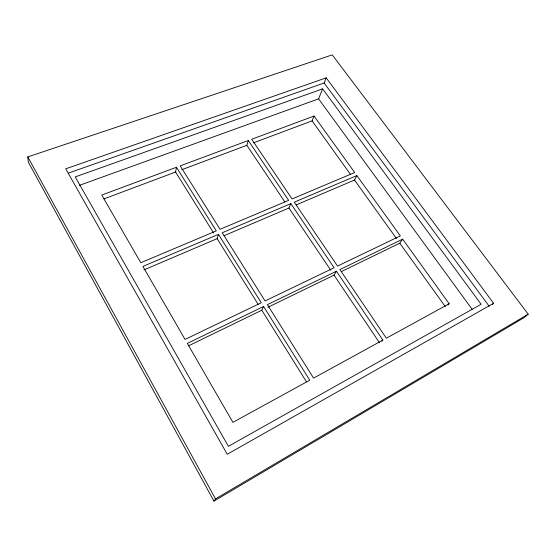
<?xml version="1.0" encoding="UTF-8"?>
<svg xmlns="http://www.w3.org/2000/svg" width="556" height="556" viewBox="0 0 556 556"><rect width="100%" height="100%" fill="white"/><g stroke="black" fill="none" stroke-linecap="round" stroke-linejoin="round"><path stroke-width="0.83" d="M213.643 233.027L175.592 172.033L176.454 167.266L101.748 195.066L140.793 262.731L216.284 230.9L176.454 167.266M258.144 304.354L217.153 238.656L218.452 234.354L142.92 266.414L185.044 339.41L261.271 302.756L218.452 234.354M284.853 201.925L246.829 145.324L248.289 140.529L180.193 165.876L220.058 229.308L288.654 200.375L248.289 140.529M68.36 173.111L324.148 82.99L326.212 77.847L493.61 303.305L492.491 304.347M79.459 185.343L318.588 98.85L322.605 88.856L481.114 304.257L228.391 446.329L75.234 176.898L322.605 88.856M253.432 142.85L312.083 120.867L314.029 116.058L354.686 172.527L292.081 198.93L251.701 139.257L314.029 116.058M224.061 235.709L288.946 208.013L290.844 203.621L334.086 267.749L265.066 300.935L222.219 232.755L290.844 203.621M188.588 345.804L261.813 310.234L263.6 306.481L309.755 380.214L232.908 422.358L187.337 343.386L263.6 306.481M296.334 204.858L354.506 180.026L356.889 175.585L400.32 235.904L337.534 266.088L294.277 202.169L356.889 175.585M267.909 307.266L334.045 275.137L336.436 271.231L382.882 340.105L381.909 341.231M213.949 501.109L215.519 498.899L528.2 314.175L332.245 54.891L27.8 156.903L28.349 162.185L213.949 501.109L523.967 317.705L528.2 314.175M341.363 271.585L399.792 243.194L402.676 239.17L449.172 303.75L448.032 304.931M493.61 303.305L227.251 454.28L65.74 168.829L326.212 77.847M382.882 340.105L313.577 378.115L267.401 304.639L336.436 271.231M449.172 303.75L386.344 338.208L339.883 269.563L402.676 239.17M143.914 269.924L217.153 238.656M103.979 198.888L175.592 172.033M181.708 169.747L246.829 145.324M324.148 82.99L489.183 306.252M318.588 98.85L472.12 309.303M312.083 120.867L350.315 174.181M354.506 180.026L396.456 238.538M399.792 243.194L445.259 306.599M288.946 208.013L330.764 270.251M334.045 275.137L379.477 342.76M261.813 310.234L306.516 381.889M27.8 156.903L215.519 498.899"/></g></svg>
